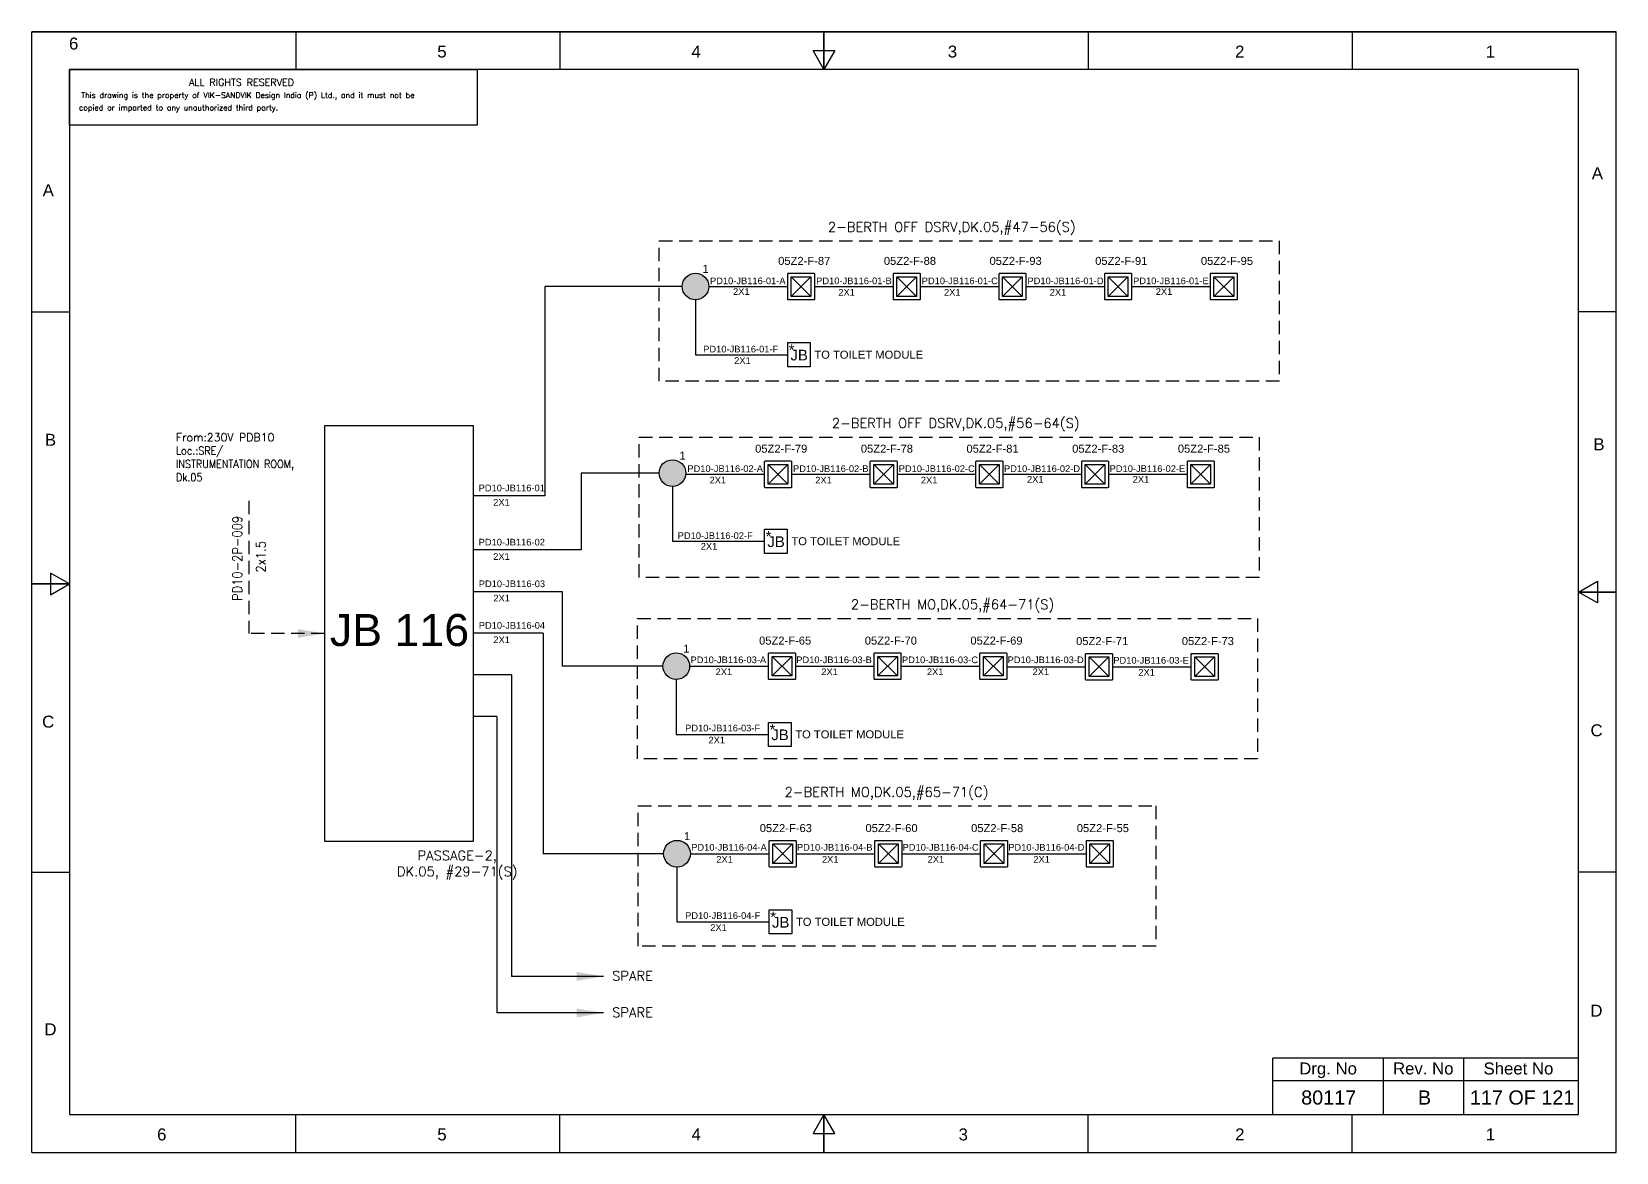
# Model space of a CAD drawing. Header units: inches. Extents: x -3311 to 1429, y -713 to 2436.
# Drawn here: x -672.8 to -375.8, y -713.5 to -503.4 of the extents above; entities that cross this region are included whole.
import ezdxf
from ezdxf.enums import TextEntityAlignment as Align

# ---------------------------------------------------------------- set-up
doc = ezdxf.new("R2010")
doc.units = ezdxf.units.IN
doc.linetypes.add('HIDDEN', pattern=[0.375, 0.25, -0.125])
doc.linetypes.add('SOLID', pattern=[0])
for name, color, linetype, lineweight in [('ELEC_TXT-025', 1, 'Continuous', 25), ('HEL-025', 1, 'Continuous', 25), ('HEL-035', 2, 'Continuous', 35)]:
    doc.layers.add(name, color=color, linetype=linetype, lineweight=lineweight)
doc.layers.add('Fmount', color=7, linetype='Continuous')
doc.layers.add('LINE', color=3, linetype='SOLID')
doc.styles.add('_NORMAL', font='arial.ttf')
doc.styles.add('ROMANS', font='simplex.shx', dxfattribs={"width": 0.88})
doc.styles.get("Standard").update_dxf_attribs({"font": 'arial.ttf'})
doc.dimstyles.get("Standard").update_dxf_attribs({"dimtxt": 0.18, "dimasz": 0.18, "dimexe": 0.18, "dimexo": 0.0625, "dimgap": 0.09, "dimtad": 0, "dimtih": 1, "dimtoh": 1, "dimdec": 4, "dimzin": 0, "dimdsep": 46, "dimtxsty": 'Standard', "dimcen": 0.09, "dimadec": 0, "dimazin": 0, "dimtfac": 1, "dimtdec": 4, "dimtofl": 0, "dimtmove": 0, "dimatfit": 3, "dimfxl": 1, "dimtolj": 1, "dimtzin": 0, "dimarcsym": 0})

# ---------------------------------------------------------------- blocks, each defined once
blk = doc.blocks.new('FIXED_KEY_SWITCH')
h = blk.add_hatch(color=1)
h.dxf.hatch_style = 1
edge = h.paths.add_edge_path()
edge.add_arc((848.13, 1737.46), 2.5, 0, 360)
at = {"color": 1}
blk.add_circle((848.13, 1737.46), 2.5, dxfattribs=at)
at = {"color": 7, "insert": (849.44, 1741.5), "char_height": 1.5, "attachment_point": 1, "style": '_NORMAL'}
blk.add_mtext_dynamic_manual_height_columns('1', width=1.5, gutter_width=7.5, heights=[0], dxfattribs=at)
blk = doc.blocks.new('SWT')
blk.add_blockref('FIXED_KEY_SWITCH', (0, 0))
blk.add_attdef('TAG_NO', (844.55, 1741.11), '', height=1.5)
blk = doc.blocks.new('LED FLUSH MOUNT')
for p, q in [((114818, 79432), (114604, 79219)), ((114604, 79432), (114818, 79219))]:
    blk.add_line(p, q)
blk.add_lwpolyline([(114572, 79470), (114850, 79470, -0.414214), (114856, 79464), (114856, 79186, -0.414214), (114850, 79180), (114572, 79180, -0.414214), (114566, 79186), (114566, 79464, -0.414214)], format="xyb", close=True)
blk.add_lwpolyline([(114604, 79432), (114818, 79432), (114818, 79219), (114604, 79219)], close=True)
blk = doc.blocks.new('LED Flush Mounted Light 22W')
blk.add_blockref('LED FLUSH MOUNT', (0, 0))
at = {"style": 'ROMANS', "width": 0.7}
blk.add_attdef('TAG_NO.:', (113905, 79579), '', height=250, dxfattribs=at)
blk = doc.blocks.new('JB')
blk.add_lwpolyline([(1661.35, 1973.02), (1665.59, 1973.02), (1665.59, 1968.5), (1661.35, 1968.5)], close=True)
at = {"color": 7}
for s, p in [('*', (1661.54, 1970.68)), ('JB', (1661.87, 1969.69))]:
    blk.add_text(s, height=2, dxfattribs=at).set_placement(p)
blk = doc.blocks.new('JB_FOR_BUNKLIGHT')
blk.add_blockref('JB', (0, 0))
blk.add_attdef('TAG_NO:', (1659.46, 1975.19), '', height=1.5)
blk = doc.blocks.new('fr')
at = {"color": 7, "linetype": 'Continuous'}
for p, q in [((33763.99, 4500.4), (33466.99, 4500.4)), ((33466.99, 4500.4), (33763.99, 4500.4)), ((33466.99, 4290.33), (33466.99, 4500.4)), ((33516.49, 4500.4), (33516.49, 4493.33)), ((33565.99, 4500.4), (33565.99, 4493.33)), ((33615.49, 4500.4), (33615.49, 4493.33)), ((33615.49, 4493.33), (33615.49, 4500.4)), ((33615.49, 4500.4), (33615.49, 4493.33)), ((33664.99, 4500.4), (33664.99, 4493.33)), ((33714.49, 4500.4), (33714.49, 4493.33)), ((33763.99, 4290.33), (33763.99, 4500.4)), ((33763.99, 4290.33), (33763.99, 4500.4)), ((33615.49, 4493.33), (33613.45, 4496.87)), ((33613.45, 4496.87), (33617.53, 4496.87)), ((33617.53, 4496.87), (33615.49, 4493.33)), ((33756.92, 4493.33), (33474.06, 4493.33)), ((33474.06, 4493.33), (33474.06, 4297.41)), ((33756.92, 4297.41), (33756.92, 4493.33)), ((33466.99, 4447.89), (33474.06, 4447.89)), ((33763.99, 4447.89), (33756.92, 4447.89)), ((33474.06, 4396.87), (33470.53, 4398.91)), ((33470.53, 4398.91), (33470.53, 4394.83)), ((33466.99, 4396.87), (33474.06, 4396.87)), ((33474.06, 4396.87), (33466.99, 4396.87)), ((33466.99, 4396.87), (33474.06, 4396.87)), ((33470.53, 4394.83), (33474.06, 4396.87)), ((33756.92, 4395.37), (33760.45, 4397.41)), ((33760.45, 4397.41), (33760.45, 4393.33)), ((33763.99, 4395.37), (33756.92, 4395.37)), ((33760.45, 4393.33), (33756.92, 4395.37)), ((33756.92, 4395.37), (33763.99, 4395.37)), ((33763.99, 4395.37), (33756.92, 4395.37)), ((33466.99, 4342.85), (33474.06, 4342.85)), ((33763.99, 4342.85), (33756.92, 4342.85)), ((33474.06, 4297.41), (33756.92, 4297.41)), ((33516.49, 4290.33), (33516.49, 4297.41)), ((33565.99, 4290.33), (33565.99, 4297.41)), ((33615.49, 4297.41), (33613.45, 4293.87)), ((33615.49, 4290.33), (33615.49, 4297.41)), ((33617.53, 4293.87), (33615.49, 4297.41)), ((33615.49, 4297.41), (33615.49, 4290.33)), ((33615.49, 4290.33), (33615.49, 4297.41)), ((33664.99, 4290.33), (33664.99, 4297.41)), ((33714.49, 4290.33), (33714.49, 4297.41)), ((33613.45, 4293.87), (33617.53, 4293.87)), ((33466.99, 4290.33), (33763.99, 4290.33)), ((33466.99, 4290.33), (33763.99, 4290.33))]:
    blk.add_line(p, q, dxfattribs=at)
at = {"color": 7, "style": '_NORMAL'}
for s, p in [('6', (33474.86, 4498.18)), ('5', (33543.88, 4496.68)), ('4', (33591.52, 4496.68)), ('3', (33639.57, 4496.68)), ('2', (33693.41, 4496.68)), ('1', (33740.39, 4496.68)), ('A', (33760.45, 4473.88)), ('A', (33470.1, 4470.68)), ('B', (33470.52, 4423.9)), ('B', (33760.74, 4423.06)), ('C', (33470.08, 4371.07)), ('C', (33760.29, 4369.44)), ('D', (33760.27, 4316.89)), ('D', (33470.51, 4313.39)), ('6', (33491.37, 4293.69)), ('5', (33543.89, 4293.69)), ('4', (33591.53, 4293.69)), ('3', (33641.59, 4293.69)), ('2', (33693.43, 4293.69)), ('1', (33740.41, 4293.69))]:
    blk.add_text(s, height=2.25, dxfattribs=at).set_placement(p, align=Align.MIDDLE_CENTER)
blk = doc.blocks.new('A$C4BAD7D21')
at = {"layer": 'HEL-025'}
blk.add_lwpolyline([(-34000, 0), (-34000, 2086), (-18714, 2086), (-18714, 0)], close=True, dxfattribs=at)
at = {"layer": 'HEL-025', "style": 'ROMANS'}
for s, p in [('This drawing is the property of VIK-SANDVIK Design India (P) Ltd., and it must not be', (-33558, 1016)), (' copied or imparted to any unauthorized third party.', (-33785, 550))]:
    blk.add_text(s, height=210, dxfattribs=at).set_placement(p)
at = {"layer": 'HEL-035', "style": 'ROMANS'}
blk.add_text('     ALL RIGHTS RESERVED', height=262.5, dxfattribs=at).set_placement((-30497, 1476))

msp = doc.modelspace()

# ---------------------------------------------------------------- linework, layer by layer
for p, q in [((-576.56, -551.2), (-576.56, -590.42)), ((-548.36, -553.7, 0.05), (-548.36, -563.98, 0.05)), ((-569.75, -586.17), (-569.75, -600.58)), ((-552.67, -588.67), (-552.67, -598.96)), ((-569.75, -600.58), (-589.97, -600.58)), ((-573.33, -608.39), (-573.33, -622.37)), ((-576.91, -616.19), (-589.97, -616.19)), ((-576.91, -616.19), (-576.91, -657.52)), ((-582.84, -623.99), (-589.97, -623.99)), ((-582.84, -623.99), (-582.84, -680.51)), ((-551.94, -624.87), (-551.94, -635.16)), ((-585.56, -631.79), (-589.97, -631.79)), ((-585.56, -631.79), (-585.56, -687.37)), ((-554.31, -657.52, -0.03), (-576.91, -657.52)), ((-551.81, -660.02, -0.03), (-551.81, -670.31, -0.03))]:
    msp.add_line(p, q)
at = {"color": 7, "linetype": 'Continuous'}
for p, q in [((-382.83, -695.83), (-440.15, -695.83)), ((-440.15, -706.42), (-440.15, -695.83)), ((-419.38, -706.42), (-419.38, -695.83)), ((-404.36, -706.42), (-404.36, -695.83)), ((-440.15, -700.01), (-382.83, -700.01))]:
    msp.add_line(p, q, dxfattribs=at)
at = {"linetype": 'HIDDEN', "ltscale": 10}
for points in [[(-555.17, -542.63), (-438.96, -542.63), (-438.96, -568.95), (-555.17, -568.95)], [(-558.9, -579.41), (-442.68, -579.41), (-442.68, -605.73), (-558.9, -605.73)], [(-559.09, -648.55), (-462.08, -648.55), (-462.08, -674.87), (-559.09, -674.87)]]:
    msp.add_lwpolyline(points, close=True, dxfattribs=at)
msp.add_lwpolyline([(-632.06, -591.36), (-632.06, -616.24)], dxfattribs=at)
at = {"linetype": 'HIDDEN', "ltscale": 10, "elevation": 0.03}
msp.add_lwpolyline([(-559.22, -613.4), (-443.01, -613.4), (-443.01, -639.72), (-559.22, -639.72)], close=True, dxfattribs=at)
at = {"layer": 'LINE', "color": 7}
for p, q in [((-550.86, -551.2, 0.05), (-576.56, -551.2, 0.05)), ((-555.17, -586.17), (-569.75, -586.17)), ((-554.44, -622.37), (-573.33, -622.37))]:
    msp.add_line(p, q, dxfattribs=at)
at = {"layer": 'LINE', "color": 0}
for p, q in [((-545.86, -551.2, 0.05), (-531.06, -551.2, 0.05)), ((-526.05, -551.2, 0.05), (-511.25, -551.2, 0.05)), ((-506.24, -551.2, 0.05), (-491.45, -551.2, 0.05)), ((-486.44, -551.2, 0.05), (-471.64, -551.2, 0.05)), ((-466.63, -551.2, 0.05), (-451.83, -551.2, 0.05)), ((-548.36, -563.98, 0.05), (-531.06, -563.98, 0.05)), ((-617.85, -577.29), (-617.85, -655.19)), ((-589.97, -577.29), (-617.85, -577.29)), ((-589.97, -655.19), (-589.97, -577.29)), ((-550.18, -586.4), (-535.39, -586.4)), ((-530.37, -586.4), (-515.58, -586.4)), ((-510.57, -586.4), (-495.77, -586.4)), ((-490.76, -586.4), (-475.97, -586.4)), ((-470.95, -586.4), (-456.16, -586.4)), ((-576.56, -590.42), (-589.97, -590.42)), ((-552.67, -598.96), (-535.37, -598.96)), ((-589.94, -608.39), (-573.33, -608.39)), ((-549.44, -622.37), (-534.64, -622.37)), ((-529.63, -622.37), (-514.84, -622.37)), ((-509.83, -622.37), (-495.03, -622.37)), ((-490.02, -622.47), (-475.22, -622.47)), ((-470.21, -622.47), (-455.42, -622.47)), ((-551.94, -635.16), (-534.64, -635.16)), ((-617.85, -655.19), (-589.97, -655.19)), ((-549.31, -657.52, -0.03), (-534.52, -657.52, -0.03)), ((-529.5, -657.52, -0.03), (-514.71, -657.52, -0.03)), ((-509.7, -657.52, -0.03), (-494.9, -657.52, -0.03)), ((-489.89, -657.52, -0.03), (-475.1, -657.52, -0.03)), ((-551.81, -670.31, -0.03), (-534.52, -670.31, -0.03))]:
    msp.add_line(p, q, dxfattribs=at)

# ---------------------------------------------------------------- block references
for name, p in [('fr', (-34139.75, -5003.83)), ('SWT', (-1396.48, -2288.65, 0.05)), ('JB_FOR_BUNKLIGHT', (-2192.41, -2534.74, 0.05)), ('SWT', (-1400.8, -2323.63)), ('JB_FOR_BUNKLIGHT', (-2196.73, -2569.72)), ('SWT', (-1400.07, -2359.83)), ('JB_FOR_BUNKLIGHT', (-2196, -2605.92)), ('SWT', (-1399.94, -2394.98, -0.03)), ('JB_FOR_BUNKLIGHT', (-2195.87, -2641.07, -0.03))]:
    msp.add_blockref(name, p)
at = {"layer": 'ELEC_TXT-025', "color": 0, "xscale": 0.005, "yscale": 0.005, "zscale": 0.005}
msp.add_blockref('A$C4BAD7D21', (-495.68, -520.93), dxfattribs=at)
at = {"layer": 'Fmount'}
ref = msp.add_blockref('LED Flush Mounted Light 22W', (-2510.76, -1921.94, 0.05), dxfattribs=dict(at, xscale=0.01728, yscale=0.01728, zscale=0.01728))
ref.add_attrib('TAG_NO.:', '05Z2-F-87', dxfattribs={"layer": '0', "height": 1.5}).set_placement((-532.85, -547.59, 0.05), align=Align.BOTTOM_LEFT)
ref = msp.add_blockref('LED Flush Mounted Light 22W', (-2490.95, -1921.94, 0.05), dxfattribs=dict(at, xscale=0.01728, yscale=0.01728, zscale=0.01728))
ref.add_attrib('TAG_NO.:', '05Z2-F-88', dxfattribs={"layer": '0', "height": 1.5}).set_placement((-513.04, -547.59, 0.05), align=Align.BOTTOM_LEFT)
ref = msp.add_blockref('LED Flush Mounted Light 22W', (-2471.15, -1921.94, 0.05), dxfattribs=dict(at, xscale=0.01728, yscale=0.01728, zscale=0.01728))
ref.add_attrib('TAG_NO.:', '05Z2-F-93', dxfattribs={"layer": '0', "height": 1.5}).set_placement((-493.23, -547.59, 0.05), align=Align.BOTTOM_LEFT)
ref = msp.add_blockref('LED Flush Mounted Light 22W', (-2451.34, -1921.94, 0.05), dxfattribs=dict(at, xscale=0.01728, yscale=0.01728, zscale=0.01728))
ref.add_attrib('TAG_NO.:', '05Z2-F-91', dxfattribs={"layer": '0', "height": 1.5}).set_placement((-473.43, -547.59, 0.05), align=Align.BOTTOM_LEFT)
ref = msp.add_blockref('LED Flush Mounted Light 22W', (-2431.53, -1921.94, 0.05), dxfattribs=dict(at, xscale=0.01728, yscale=0.01728, zscale=0.01728))
ref.add_attrib('TAG_NO.:', '05Z2-F-95', dxfattribs={"layer": '0', "height": 1.5}).set_placement((-453.62, -547.59, 0.05), align=Align.BOTTOM_LEFT)
ref = msp.add_blockref('LED Flush Mounted Light 22W', (-2515.08, -1957.14), dxfattribs=dict(at, xscale=0.01728, yscale=0.01728, zscale=0.01728))
ref.add_attrib('TAG_NO.:', '05Z2-F-79', dxfattribs={"layer": '0', "height": 1.5}).set_placement((-537.17, -582.79), align=Align.BOTTOM_LEFT)
ref = msp.add_blockref('LED Flush Mounted Light 22W', (-2495.28, -1957.14), dxfattribs=dict(at, xscale=0.01728, yscale=0.01728, zscale=0.01728))
ref.add_attrib('TAG_NO.:', '05Z2-F-78', dxfattribs={"layer": '0', "height": 1.5}).set_placement((-517.36, -582.79), align=Align.BOTTOM_LEFT)
ref = msp.add_blockref('LED Flush Mounted Light 22W', (-2475.47, -1957.14), dxfattribs=dict(at, xscale=0.01728, yscale=0.01728, zscale=0.01728))
ref.add_attrib('TAG_NO.:', '05Z2-F-81', dxfattribs={"layer": '0', "height": 1.5}).set_placement((-497.56, -582.79), align=Align.BOTTOM_LEFT)
ref = msp.add_blockref('LED Flush Mounted Light 22W', (-2455.66, -1957.14), dxfattribs=dict(at, xscale=0.01728, yscale=0.01728, zscale=0.01728))
ref.add_attrib('TAG_NO.:', '05Z2-F-83', dxfattribs={"layer": '0', "height": 1.5}).set_placement((-477.75, -582.79), align=Align.BOTTOM_LEFT)
ref = msp.add_blockref('LED Flush Mounted Light 22W', (-2435.86, -1957.14), dxfattribs=dict(at, xscale=0.01728, yscale=0.01728, zscale=0.01728))
ref.add_attrib('TAG_NO.:', '05Z2-F-85', dxfattribs={"layer": '0', "height": 1.5}).set_placement((-457.94, -582.79), align=Align.BOTTOM_LEFT)
ref = msp.add_blockref('LED Flush Mounted Light 22W', (-2514.34, -1993.11), dxfattribs=dict(at, xscale=0.01728, yscale=0.01728, zscale=0.01728))
ref.add_attrib('TAG_NO.:', '05Z2-F-65', dxfattribs={"layer": '0', "height": 1.5}).set_placement((-536.43, -618.77), align=Align.BOTTOM_LEFT)
ref = msp.add_blockref('LED Flush Mounted Light 22W', (-2494.54, -1993.11), dxfattribs=dict(at, xscale=0.01728, yscale=0.01728, zscale=0.01728))
ref.add_attrib('TAG_NO.:', '05Z2-F-70', dxfattribs={"layer": '0', "height": 1.5}).set_placement((-516.62, -618.77), align=Align.BOTTOM_LEFT)
ref = msp.add_blockref('LED Flush Mounted Light 22W', (-2474.73, -1993.11), dxfattribs=dict(at, xscale=0.01728, yscale=0.01728, zscale=0.01728))
ref.add_attrib('TAG_NO.:', '05Z2-F-69', dxfattribs={"layer": '0', "height": 1.5}).set_placement((-496.82, -618.77), align=Align.BOTTOM_LEFT)
ref = msp.add_blockref('LED Flush Mounted Light 22W', (-2454.92, -1993.21), dxfattribs=dict(at, xscale=0.01728, yscale=0.01728, zscale=0.01728))
ref.add_attrib('TAG_NO.:', '05Z2-F-71', dxfattribs={"layer": '0', "height": 1.5}).set_placement((-477.01, -618.86), align=Align.BOTTOM_LEFT)
ref = msp.add_blockref('LED Flush Mounted Light 22W', (-2435.12, -1993.21), dxfattribs=dict(at, xscale=0.01728, yscale=0.01728, zscale=0.01728))
ref.add_attrib('TAG_NO.:', '05Z2-F-73', dxfattribs={"layer": '0', "height": 1.5}).set_placement((-457.2, -618.86), align=Align.BOTTOM_LEFT)
ref = msp.add_blockref('LED Flush Mounted Light 22W', (-2514.21, -2028.26, -0.03), dxfattribs=dict(at, xscale=0.01728, yscale=0.01728, zscale=0.01728))
ref.add_attrib('TAG_NO.:', '05Z2-F-63', dxfattribs={"layer": '0', "height": 1.5}).set_placement((-536.3, -653.92, -0.03), align=Align.BOTTOM_LEFT)
ref = msp.add_blockref('LED Flush Mounted Light 22W', (-2494.41, -2028.26, -0.03), dxfattribs=dict(at, xscale=0.01728, yscale=0.01728, zscale=0.01728))
ref.add_attrib('TAG_NO.:', '05Z2-F-60', dxfattribs={"layer": '0', "height": 1.5}).set_placement((-516.49, -653.92, -0.03), align=Align.BOTTOM_LEFT)
ref = msp.add_blockref('LED Flush Mounted Light 22W', (-2474.6, -2028.26, -0.03), dxfattribs=dict(at, xscale=0.01728, yscale=0.01728, zscale=0.01728))
ref.add_attrib('TAG_NO.:', '05Z2-F-58', dxfattribs={"layer": '0', "height": 1.5}).set_placement((-496.69, -653.92, -0.03), align=Align.BOTTOM_LEFT)
ref = msp.add_blockref('LED Flush Mounted Light 22W', (-2454.79, -2028.26, -0.03), dxfattribs=dict(at, xscale=0.01728, yscale=0.01728, zscale=0.01728))
ref.add_attrib('TAG_NO.:', '05Z2-F-55', dxfattribs={"layer": '0', "height": 1.5}).set_placement((-476.88, -653.92, -0.03), align=Align.BOTTOM_LEFT)

# ---------------------------------------------------------------- texts
at = {"color": 7}
for s, height, p in [('PD10-JB116-01-A', 1.25, (-545.63, -550.76, 0.08)), ('2X1', 1.25, (-541.3, -552.76, 0.05)), ('PD10-JB116-01-B', 1.25, (-525.73, -550.76, 0.08)), ('2X1', 1.25, (-521.58, -552.91, 0.03)), ('PD10-JB116-01-C', 1.25, (-505.94, -550.76, 0.08)), ('2X1', 1.25, (-501.77, -552.91, 0.03)), ('PD10-JB116-01-D', 1.25, (-486.13, -550.76, 0.08)), ('2X1', 1.25, (-481.96, -552.91, 0.03)), ('PD10-JB116-01-E', 1.25, (-466.33, -550.76, 0.08)), ('2X1', 1.25, (-462.08, -552.76, 0.05)), ('PD10-JB116-01-F', 1.25, (-546.9, -563.55, 0.08)), ('TO TOILET MODULE', 1.5, (-526.06, -564.72, 0.08)), ('2X1', 1.25, (-541.1, -565.7, 0.03)), ('PD10-JB116-02-A', 1.25, (-549.87, -585.96, 0.03)), ('PD10-JB116-02-B', 1.25, (-530.07, -585.96, 0.03)), ('PD10-JB116-02-C', 1.25, (-510.26, -585.96, 0.03)), ('PD10-JB116-02-D', 1.25, (-490.53, -585.96, 0.03)), ('PD10-JB116-02-E', 1.25, (-470.72, -585.96, 0.03)), ('2X1', 1.25, (-545.71, -588.11, -0.03)), ('2X1', 1.25, (-525.9, -588.11, -0.03)), ('2X1', 1.25, (-506.1, -588.11, -0.03)), ('2X1', 1.25, (-486.21, -587.96)), ('2X1', 1.25, (-466.4, -587.96)), ('PD10-JB116-01', 1.25, (-588.99, -589.58)), ('2X1', 1.25, (-586.26, -592.27)), ('PD10-JB116-02', 1.25, (-588.99, -599.74)), ('PD10-JB116-02-F', 1.25, (-551.68, -598.52, 0.03)), ('2X1', 1.25, (-547.36, -600.52)), ('TO TOILET MODULE', 1.5, (-530.37, -599.69, 0.03)), ('2X1', 1.25, (-586.26, -602.44)), ('PD10-JB116-03', 1.25, (-588.96, -607.55)), ('2X1', 1.25, (-586.23, -610.24)), ('PD10-JB116-04', 1.25, (-588.96, -615.35)), ('2X1', 1.25, (-586.23, -618.04)), ('PD10-JB116-03-A', 1.25, (-549.27, -621.8)), ('PD10-JB116-03-B', 1.25, (-529.46, -621.8)), ('PD10-JB116-03-C', 1.25, (-509.65, -621.8, -0.03)), ('PD10-JB116-03-D', 1.25, (-489.85, -621.8)), ('PD10-JB116-03-E', 1.25, (-470.04, -621.89)), ('2X1', 1.25, (-544.58, -624.05)), ('2X1', 1.25, (-524.77, -624.05)), ('2X1', 1.25, (-504.97, -624.05)), ('2X1', 1.25, (-485.16, -624.05)), ('2X1', 1.25, (-465.35, -624.15)), ('PD10-JB116-03-F', 1.25, (-550.29, -634.59)), ('2X1', 1.25, (-545.92, -636.84)), ('TO TOILET MODULE', 1.5, (-529.64, -635.89, 0.03)), ('PD10-JB116-04-A', 1.25, (-549.15, -656.95, -0.03)), ('PD10-JB116-04-B', 1.25, (-529.34, -656.95, -0.03)), ('PD10-JB116-04-C', 1.25, (-509.53, -656.95, -0.05)), ('PD10-JB116-04-D', 1.25, (-489.73, -656.95, -0.03)), ('2X1', 1.25, (-544.45, -659.2, -0.03)), ('2X1', 1.25, (-524.64, -659.2, -0.03)), ('2X1', 1.25, (-504.84, -659.2, -0.03)), ('2X1', 1.25, (-485.03, -659.2, -0.03)), ('PD10-JB116-04-F', 1.25, (-550.28, -669.74, -0.03)), ('2X1', 1.25, (-545.58, -671.99, -0.03)), ('TO TOILET MODULE', 1.5, (-529.51, -671.04))]:
    msp.add_text(s, height=height, dxfattribs=at).set_placement(p)
at = {"color": 7, "lineweight": 30}
msp.add_text('JB 116 ', height=6, dxfattribs=at).set_placement((-602.66, -615.59), align=Align.MIDDLE_CENTER)
at = {"color": 7}
for s, height, p in [('Drg. No', 2.246, (-429.78, -697.78)), ('Rev. No', 2.246, (-411.94, -697.78)), ('Sheet No', 2.246, (-394.1, -697.78)), ('80117', 2.653, (-429.67, -703.22)), ('B', 2.65, (-411.7, -703.22)), ('117 OF 121', 2.653, (-393.41, -703.22))]:
    msp.add_text(s, height=height, dxfattribs=at).set_placement(p, align=Align.MIDDLE_CENTER)
at = {"color": 7, "char_height": 1.8, "attachment_point": 1, "style": '_NORMAL'}
for s, insert, width in [('{\\Fromans|c0;\\C2;2-BERTH OFF DSRV,DK.05,#47-56(S)}', (-523.53, -539.12, 0.27), 128.8823), ('{\\Fromans|c0;\\C2;2-BERTH OFF DSRV,DK.05,#56-64(S)}', (-522.79, -575.9, 0.27), 128.8823), ('{\\Fromans|c0;\\C2;2-BERTH MO,DK.05,#64-71(S)}', (-519.21, -609.89, 0.3), 128.8823), ('{\\Fromans|c0;\\C2;2-BERTH MO,DK.05,#65-71(C)}', (-531.63, -645.05, 0.27), 128.8823), ('{\\Fromans|c0;\\C2;SPARE}', (-563.97, -679.51), 8.1658), ('{\\Fromans|c0;\\C2;SPARE}', (-563.97, -686.37), 8.1658)]:
    msp.add_mtext(s, dxfattribs=dict(at, insert=insert, width=width))
at = {"color": 7, "insert": (-645.72, -578.71), "char_height": 1.5, "width": 36.8884, "attachment_point": 1}
msp.add_mtext('{\\Fromans|c0;\\C2;From:230V PDB10 \\P\\Fsimplex|c0;\\W0.88;Loc.:SRE/\\PINSTRUMENTATION ROOM,      \\PDk.05}', dxfattribs=at)
at = {"color": 7, "insert": (-635.12, -610.14), "char_height": 1.8, "width": 17.1296, "attachment_point": 1, "rotation": 90, "style": '_NORMAL'}
msp.add_mtext('{\\Fromans|c0;\\W0.88;PD10-2P-009}', dxfattribs=at)
at = {"color": 7, "insert": (-630.71, -604.82), "char_height": 1.8, "attachment_point": 1, "rotation": 90, "style": '_NORMAL'}
msp.add_mtext('{\\Fsimplex|c0;\\W0.88;2x1.5}', dxfattribs=at)
at = {"color": 7, "insert": (-604.3, -656.95), "char_height": 1.8, "attachment_point": 1, "style": '_NORMAL'}
msp.add_mtext('\\pxqc;{\\Fromans|c0;\\C2;PASSAGE-2, \\PDK.05, #29-71(S)}', dxfattribs=at)

# ---------------------------------------------------------------- leaders
at = {"linetype": 'HIDDEN', "ltscale": 10}
msp.add_leader([(-617.85, -616.24), (-632.06, -616.24)], dimstyle='Standard', override={"dimasz": 5, "dimarcsym": 1}, dxfattribs=at)
for points in [[(-565.59, -680.51), (-582.84, -680.51)], [(-565.59, -687.37), (-585.56, -687.37)]]:
    msp.add_leader(points, dimstyle='Standard', override={"dimasz": 5, "dimarcsym": 1})

doc.saveas('drawing.dxf')
